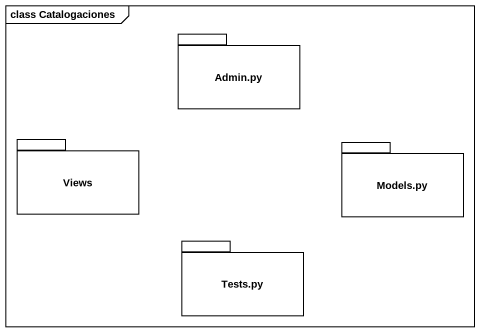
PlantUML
@startuml
mainframe class Catalogaciones
package "Admin.py" as Admin_py {
}
package Views {
}
package "Models.py" as Models_py {
}
package "Tests.py" as Tests_py {
}
@enduml
